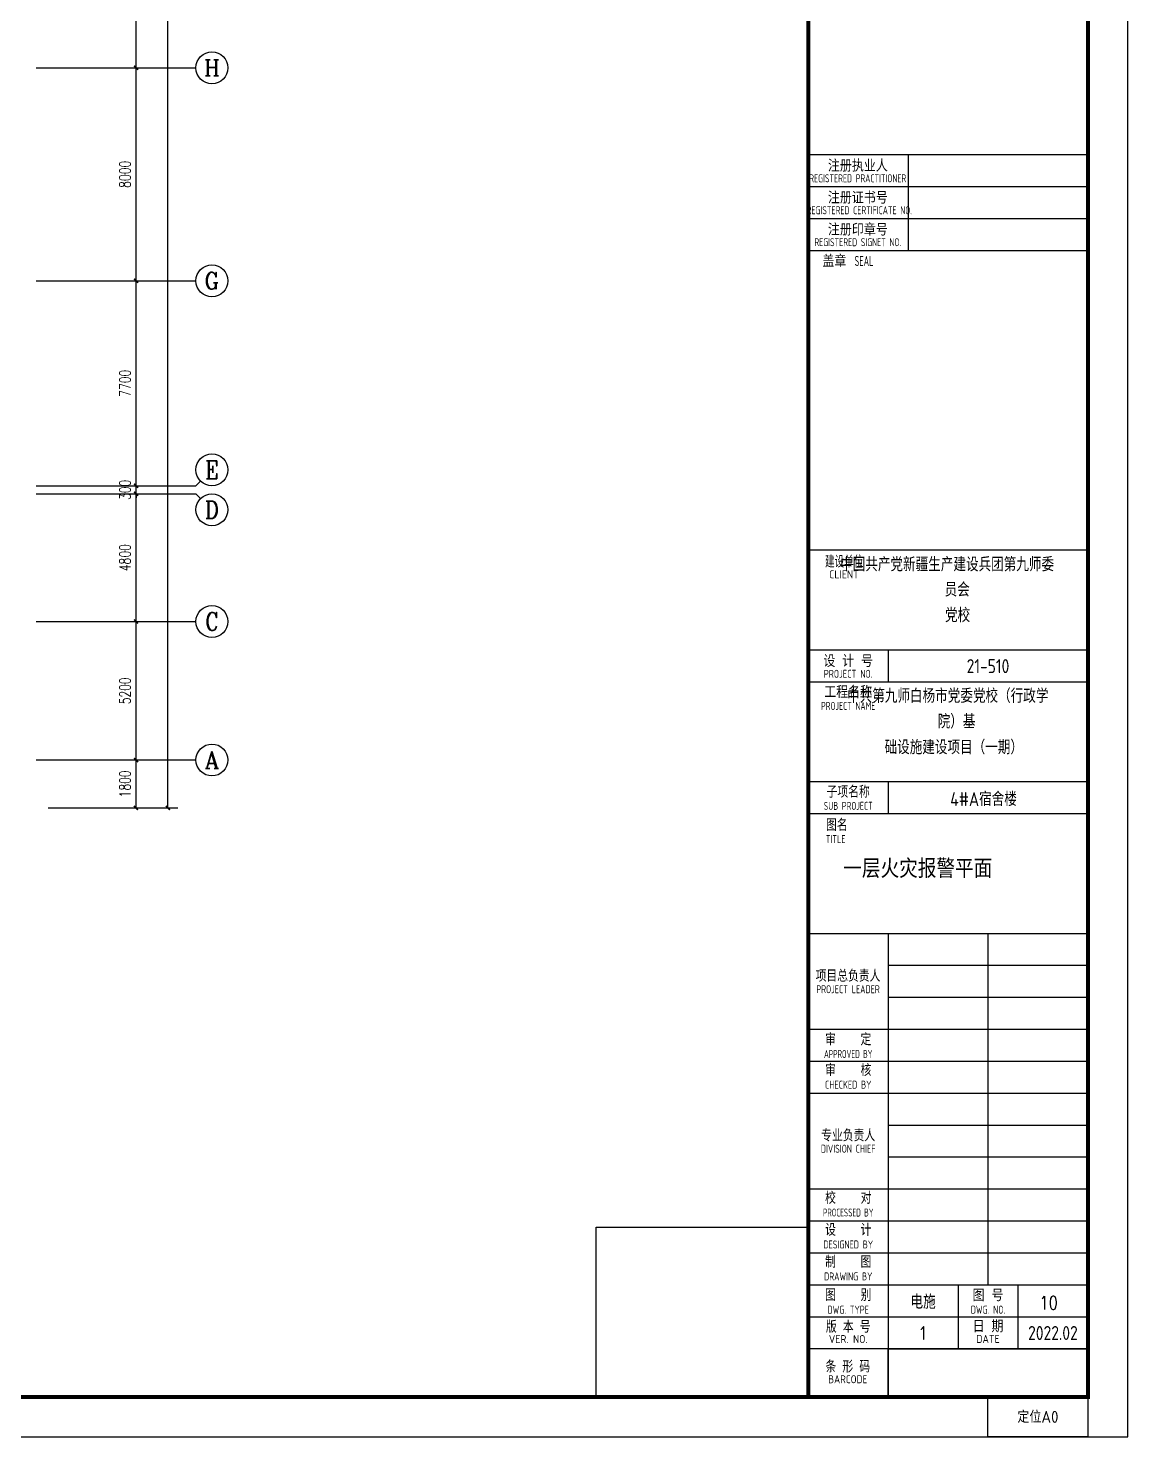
# Model space of a CAD drawing. Extents: x 1725663 to 4653551, y -550461 to 248782.
# Drawn here: x 2394843 to 2436134, y -131412 to -78499 of the extents above; entities that cross this region are included whole.
import ezdxf
from ezdxf.enums import TextEntityAlignment as Align

# ---------------------------------------------------------------- set-up
doc = ezdxf.new("R2010")
doc.units = 0
doc.header["$LTSCALE"] = 1000
for name, color, linetype in [('0-底图', 7, 'Continuous'), ('AXIS', 3, 'Continuous'), ('AXIS_TEXT', 7, 'Continuous'), ('BTTK', 7, 'Continuous'), ('PUB_TITLE', 4, 'Continuous'), ('SIG_TEXT', 7, 'Continuous'), ('TEL_SYMB', 3, 'Continuous')]:
    doc.layers.add(name, color=color, linetype=linetype)
doc.layers.add('条形码', color=7, linetype='Continuous', plot=False)
doc.layers.add('验收章', color=7, linetype='Continuous', plot=False)
doc.styles.add('_TCH_AXIS', font='COMPLEX', dxfattribs={"bigfont": 'GBCBIG'})
doc.styles.add('_TEL_DIM', font='SIMPLEX', dxfattribs={"width": 0.8, "height": 3.5, "bigfont": 'HZTXT'})
doc.styles.add('A_DIM_T3', font='SIMPLEX', dxfattribs={"width": 0.7, "bigfont": 'HZ'})
doc.styles.add('COMPLEX', font='COMPLEX')
doc.styles.add('HZ(TK)', font='geniso.shx', dxfattribs={"width": 0.9, "bigfont": 'hztxt.shx'})
doc.styles.get("Standard").update_dxf_attribs({"font": 'geniso.shx', "bigfont": 'hztxt.shx'})
doc.dimstyles.new('_TCH_ARCH&&150', dxfattribs={"dimtxt": 420, "dimasz": 150, "dimexe": 375, "dimexo": 450, "dimgap": 202.5, "dimtad": 1, "dimdec": 0, "dimzin": 0, "dimdsep": 46, "dimtxsty": 'A_DIM_T3', "dimblk": 'ARCHTICK', "dimcen": 0.09, "dimclrt": 7, "dimazin": 2, "dimtfac": 1, "dimtdec": 0, "dimtix": 1, "dimtmove": 2, "dimatfit": 3, "dimfxl": 150, "dimtolj": 1, "dimtzin": 0, "dimarcsym": 0})

# ---------------------------------------------------------------- blocks, each defined once
blk = doc.blocks.new('vhtemplate_2020年新竖式图框_A0')
at = {"layer": 'BTTK'}
for p, q in [((1179, 321.01), (1109, 321.01)), ((1134, 321.01), (1134, 297.01)), ((1179, 313.01), (1109, 313.01)), ((1179, 305.01), (1109, 305.01)), ((1179, 305.01), (1109, 305.01)), ((1134, 305.01), (1134, 297.01)), ((1179, 297.01), (1109, 297.01)), ((1179, 222), (1109, 222)), ((1179, 197), (1109, 197)), ((1129, 197), (1129, 189)), ((1179, 189), (1109, 189)), ((1179, 164), (1109, 164)), ((1109, 164), (1109, 156)), ((1129, 164), (1129, 156)), ((1179, 156), (1109, 156)), ((1179, 126), (1109, 126)), ((1129, 126), (1129, 10)), ((1154, 126), (1154, 38)), ((1179, 118), (1129, 118)), ((1179, 110), (1129, 110)), ((1179, 102), (1109, 102)), ((1179, 94), (1109, 94)), ((1179, 86), (1109, 86)), ((1179, 78), (1129, 78)), ((1179, 70), (1129, 70)), ((1179, 62), (1109, 62)), ((1179, 54), (1109, 54)), ((1179, 46), (1109, 46)), ((1179, 38), (1109, 38)), ((1146.5, 38), (1146.5, 22)), ((1161.5, 38), (1161.5, 22)), ((1179, 30), (1109, 30)), ((1179, 22), (1109, 22))]:
    blk.add_line(p, q, dxfattribs=at)
at = {"layer": 'PUB_TITLE', "color": 7}
blk.add_lwpolyline([(0, 0), (1189, 0), (1189, 841), (0, 841)], close=True, dxfattribs=at)
at = {"layer": 'PUB_TITLE', "const_width": 1}
blk.add_lwpolyline([(25, 10), (1179, 10), (1179, 831), (25, 831)], close=True, dxfattribs=at)
blk.add_lwpolyline([(1109, 10), (1109, 831)], dxfattribs=at)
at = {"layer": '条形码'}
blk.add_lwpolyline([(1129, 22), (1179, 22), (1179, 10), (1129, 10)], close=True, dxfattribs=at)
at = {"layer": '验收章'}
for points in [[(1109, 10), (1055.93, 10), (1055.93, 52.53), (1109, 52.53)], [(1154, 10), (1179, 10), (1179, 0), (1154, 0)]]:
    blk.add_lwpolyline(points, close=True, dxfattribs=at)
at = {"layer": 'BTTK', "style": 'HZ(TK)'}
for s, height, p in [('注册执业人', 3, (1121.42, 318.32)), ('注册证书号', 3, (1121.42, 310.32)), ('注册印章号', 3, (1121.42, 302.32)), ('CLIENT', 2, (1117.95, 215.99)), ('设 计 号', 3, (1119, 194.28)), ('工程名称', 3, (1119, 186.52)), ('图 号', 3, (1154, 35.46)), ('日 期', 3, (1154, 27.67)), ('VER. NO.', 2, (1119, 24.48)), ('DATE', 2, (1154, 24.52))]:
    blk.add_text(s, height=height, dxfattribs=at).set_placement(p, align=Align.MIDDLE_CENTER)
for s, height, width, p in [('REGISTERED PRACTITIONER', 2, 0.65, (1121.39, 315.16)), ('REGISTERED CERTIFICATE NO.', 2, 0.65, (1121.78, 307.16)), ('REGISTERED SIGNET NO.', 2, 0.65, (1121.39, 299.16)), ('建设单位', 3, 0.8, (1118.01, 219.17)), ('PROJECT NO.', 2, 0.75, (1119, 191.07)), ('PROJECT NAME', 2, 0.65, (1119, 183.03)), ('子项名称', 3, 0.9, (1119, 161.52)), ('SUB PROJECT', 2, 0.65, (1119, 158.01)), ('项目总负责人', 3, 0.9, (1118.96, 115.45)), ('PROJECT LEADER', 2, 0.8, (1118.96, 112.09)), ('审    定', 3, 0.9, (1119.02, 99.52)), ('APPROVED BY', 2, 0.6, (1119.02, 95.87)), ('审    核', 3, 0.9, (1119.02, 91.83)), ('CHECKED BY', 2, 0.7, (1119.02, 88.18)), ('专业负责人', 3, 0.9, (1119, 75.48)), ('DIVISION CHIEF', 2, 0.8, (1119, 72.15)), ('校    对', 3, 0.9, (1119.02, 59.83)), ('PROCESSED BY', 2, 0.6, (1119.02, 56.17)), ('设    计', 3, 0.9, (1119.02, 51.83)), ('DESIGNED BY', 2, 0.7, (1119.02, 48.17)), ('制    图', 3, 0.9, (1119.02, 43.83)), ('DRAWING BY', 2, 0.7, (1119.02, 40.17)), ('图    别', 3, 0.9, (1119.02, 35.5)), ('DWG. TYPE', 2, 0.8, (1119.02, 31.84)), ('DWG. NO.', 2, 0.7, (1154, 31.84)), ('版 本 号', 3, 0.9, (1119.02, 27.57)), ('条 形 码', 3, 0.9, (1118.9, 17.6)), ('BARCODE', 2, 0.95, (1118.9, 14.42))]:
    blk.add_text(s, height=height, dxfattribs=dict(at, width=width)).set_placement(p, align=Align.MIDDLE_CENTER)
at = {"layer": 'BTTK', "color": 1, "style": 'HZ(TK)'}
blk.add_text('盖章  ', height=3, dxfattribs=at).set_placement((1117.25, 294.46), align=Align.MIDDLE_CENTER)
at = {"layer": 'BTTK', "color": 1, "style": 'HZ(TK)', "width": 0.65}
blk.add_text('SEAL', height=2.5, dxfattribs=at).set_placement((1122.96, 294.46), align=Align.MIDDLE_CENTER)
at = {"layer": 'BTTK', "style": 'HZ(TK)'}
for s, height, width, p in [('图名', 3, 0.9, (1113.46, 153.22)), ('TITLE', 2, 0.8, (1113.4, 149.68))]:
    blk.add_text(s, height=height, dxfattribs=dict(at, width=width)).set_placement(p, align=Align.MIDDLE_LEFT)
at = {"layer": 'BTTK', "color": 4, "style": 'HZ(TK)', "width": 0.9}
for tag, p in [('合作单位', (1144, 743.5)), ('建设单位', (1144, 209.5)), ('工程名称', (1144, 176.5)), ('子项名称', (1154, 160)), ('图纸名称', (1144, 141))]:
    blk.add_attdef(tag, text='', height=3.5, dxfattribs=at).set_placement(p, align=Align.MIDDLE_CENTER)
for tag, p in [('注册证书号', (1156.5, 309.01)), ('注册印章号', (1156.5, 301.01)), ('设计号', (1154, 193)), ('图别', (1137.75, 34)), ('图号', (1170.25, 34)), ('版本号', (1137.75, 26)), ('日期', (1170.25, 26))]:
    blk.add_attdef(tag, text='', height=3.5, dxfattribs=at).set_placement(p, align=Align.MIDDLE)
at = {"layer": '验收章', "style": 'HZ(TK)'}
blk.add_text('定位A0', height=3, dxfattribs=at).set_placement((1166.5, 5), align=Align.MIDDLE_CENTER)
blk = doc.blocks.new('_ArchTick')
at = {"color": 0, "linetype": 'ByBlock', "const_width": 0.4}
blk.add_lwpolyline([(-0.5, -0.5), (0.5, 0.5)], dxfattribs=at)
blk = doc.blocks.new('*D691')
at = {"layer": 'AXIS', "color": 0, "lineweight": -2, "transparency": 16777216}
for p, q in [((1606457, 52945), (1611332, 52945)), ((1610957, -26655), (1610957, 52945)), ((1606457, -26655), (1611332, -26655))]:
    blk.add_line(p, q, dxfattribs=at)
at = {"layer": 'Defpoints', "color": 0, "transparency": 16777216}
for p in [(1606007, 52945), (1610957, 52945), (1606007, -26655)]:
    blk.add_point(p, dxfattribs=at)
at = {"layer": 'AXIS', "color": 0, "lineweight": -2, "transparency": 16777216, "xscale": 150, "yscale": 150, "zscale": 150}
for p, rotation in [((1610957, 52945), 90), ((1610957, -26655), 270)]:
    blk.add_blockref('_ArchTick', p, dxfattribs=dict(at, rotation=rotation))
at = {"layer": 'AXIS', "color": 7, "transparency": 16777216, "insert": (1610544, 13145), "char_height": 420, "attachment_point": 5, "rotation": 90, "style": 'A_DIM_T3'}
blk.add_mtext('\\A1;79600', dxfattribs=at)
blk = doc.blocks.new('*D692')
at = {"layer": 'AXIS', "color": 0, "lineweight": -2, "transparency": 16777216}
for p, q in [((1606457, -24855), (1610132, -24855)), ((1609757, -26655), (1609757, -24855)), ((1606457, -26655), (1610132, -26655))]:
    blk.add_line(p, q, dxfattribs=at)
at = {"layer": 'Defpoints', "color": 0, "transparency": 16777216}
for p in [(1606007, -24855), (1609757, -24855), (1606007, -26655)]:
    blk.add_point(p, dxfattribs=at)
at = {"layer": 'AXIS', "color": 0, "lineweight": -2, "transparency": 16777216, "xscale": 150, "yscale": 150, "zscale": 150}
for p, rotation in [((1609757, -24855), 90), ((1609757, -26655), 270)]:
    blk.add_blockref('_ArchTick', p, dxfattribs=dict(at, rotation=rotation))
at = {"layer": 'AXIS', "color": 7, "transparency": 16777216, "insert": (1609344, -25755), "char_height": 420, "attachment_point": 5, "rotation": 90, "style": 'A_DIM_T3'}
blk.add_mtext('\\A1;1800', dxfattribs=at)
blk = doc.blocks.new('*D693')
at = {"layer": 'AXIS', "color": 0, "lineweight": -2, "transparency": 16777216}
for p, q in [((1606457, -19655), (1610132, -19655)), ((1609757, -24855), (1609757, -19655)), ((1606457, -24855), (1610132, -24855))]:
    blk.add_line(p, q, dxfattribs=at)
at = {"layer": 'Defpoints', "color": 0, "transparency": 16777216}
for p in [(1606007, -19655), (1609757, -19655), (1606007, -24855)]:
    blk.add_point(p, dxfattribs=at)
at = {"layer": 'AXIS', "color": 0, "lineweight": -2, "transparency": 16777216, "xscale": 150, "yscale": 150, "zscale": 150}
for p, rotation in [((1609757, -19655), 90), ((1609757, -24855), 270)]:
    blk.add_blockref('_ArchTick', p, dxfattribs=dict(at, rotation=rotation))
at = {"layer": 'AXIS', "color": 7, "transparency": 16777216, "insert": (1609344, -22255), "char_height": 420, "attachment_point": 5, "rotation": 90, "style": 'A_DIM_T3'}
blk.add_mtext('\\A1;5200', dxfattribs=at)
blk = doc.blocks.new('*D694')
at = {"layer": 'AXIS', "color": 0, "lineweight": -2, "transparency": 16777216}
for p, q in [((1606457, -14855), (1610132, -14855)), ((1609757, -19655), (1609757, -14855)), ((1606457, -19655), (1610132, -19655))]:
    blk.add_line(p, q, dxfattribs=at)
at = {"layer": 'Defpoints', "color": 0, "transparency": 16777216}
for p in [(1606007, -14855), (1609757, -14855), (1606007, -19655)]:
    blk.add_point(p, dxfattribs=at)
at = {"layer": 'AXIS', "color": 0, "lineweight": -2, "transparency": 16777216, "xscale": 150, "yscale": 150, "zscale": 150}
for p, rotation in [((1609757, -14855), 90), ((1609757, -19655), 270)]:
    blk.add_blockref('_ArchTick', p, dxfattribs=dict(at, rotation=rotation))
at = {"layer": 'AXIS', "color": 7, "transparency": 16777216, "insert": (1609344, -17255), "char_height": 420, "attachment_point": 5, "rotation": 90, "style": 'A_DIM_T3'}
blk.add_mtext('\\A1;4800', dxfattribs=at)
blk = doc.blocks.new('*D695')
at = {"layer": 'AXIS', "color": 0, "lineweight": -2, "transparency": 16777216}
for p, q in [((1606457, -14555), (1610132, -14555)), ((1609757, -14555), (1609757, -14405)), ((1609757, -14855), (1609757, -14555)), ((1606457, -14855), (1610132, -14855)), ((1609757, -14855), (1609757, -15005))]:
    blk.add_line(p, q, dxfattribs=at)
at = {"layer": 'Defpoints', "color": 0, "transparency": 16777216}
for p in [(1606007, -14555), (1609757, -14555), (1606007, -14855)]:
    blk.add_point(p, dxfattribs=at)
at = {"layer": 'AXIS', "color": 0, "lineweight": -2, "transparency": 16777216, "xscale": 150, "yscale": 150, "zscale": 150}
for p, rotation in [((1609757, -14555), 270), ((1609757, -14855), 90)]:
    blk.add_blockref('_ArchTick', p, dxfattribs=dict(at, rotation=rotation))
at = {"layer": 'AXIS', "color": 7, "transparency": 16777216, "insert": (1609344, -14705), "char_height": 420, "attachment_point": 5, "rotation": 90, "style": 'A_DIM_T3'}
blk.add_mtext('\\A1;300', dxfattribs=at)
blk = doc.blocks.new('*D696')
at = {"layer": 'AXIS', "color": 0, "lineweight": -2, "transparency": 16777216}
for p, q in [((1606457, -6855), (1610132, -6855)), ((1609757, -14555), (1609757, -6855)), ((1606457, -14555), (1610132, -14555))]:
    blk.add_line(p, q, dxfattribs=at)
at = {"layer": 'Defpoints', "color": 0, "transparency": 16777216}
for p in [(1606007, -6855), (1609757, -6855), (1606007, -14555)]:
    blk.add_point(p, dxfattribs=at)
at = {"layer": 'AXIS', "color": 0, "lineweight": -2, "transparency": 16777216, "xscale": 150, "yscale": 150, "zscale": 150}
for p, rotation in [((1609757, -6855), 90), ((1609757, -14555), 270)]:
    blk.add_blockref('_ArchTick', p, dxfattribs=dict(at, rotation=rotation))
at = {"layer": 'AXIS', "color": 7, "transparency": 16777216, "insert": (1609344, -10705), "char_height": 420, "attachment_point": 5, "rotation": 90, "style": 'A_DIM_T3'}
blk.add_mtext('\\A1;7700', dxfattribs=at)
blk = doc.blocks.new('*D697')
at = {"layer": 'AXIS', "color": 0, "lineweight": -2, "transparency": 16777216}
for p, q in [((1606457, 1145), (1610132, 1145)), ((1609757, -6855), (1609757, 1145)), ((1606457, -6855), (1610132, -6855))]:
    blk.add_line(p, q, dxfattribs=at)
at = {"layer": 'Defpoints', "color": 0, "transparency": 16777216}
for p in [(1606007, 1145), (1609757, 1145), (1606007, -6855)]:
    blk.add_point(p, dxfattribs=at)
at = {"layer": 'AXIS', "color": 0, "lineweight": -2, "transparency": 16777216, "xscale": 150, "yscale": 150, "zscale": 150}
for p, rotation in [((1609757, 1145), 90), ((1609757, -6855), 270)]:
    blk.add_blockref('_ArchTick', p, dxfattribs=dict(at, rotation=rotation))
at = {"layer": 'AXIS', "color": 7, "transparency": 16777216, "insert": (1609344, -2855), "char_height": 420, "attachment_point": 5, "rotation": 90, "style": 'A_DIM_T3'}
blk.add_mtext('\\A1;8000', dxfattribs=at)
blk = doc.blocks.new('*D698')
at = {"layer": 'AXIS', "color": 0, "lineweight": -2, "transparency": 16777216}
for p, q in [((1606457, 9145), (1610132, 9145)), ((1609757, 1145), (1609757, 9145)), ((1606457, 1145), (1610132, 1145))]:
    blk.add_line(p, q, dxfattribs=at)
at = {"layer": 'Defpoints', "color": 0, "transparency": 16777216}
for p in [(1606007, 9145), (1609757, 9145), (1606007, 1145)]:
    blk.add_point(p, dxfattribs=at)
at = {"layer": 'AXIS', "color": 0, "lineweight": -2, "transparency": 16777216, "xscale": 150, "yscale": 150, "zscale": 150}
for p, rotation in [((1609757, 9145), 90), ((1609757, 1145), 270)]:
    blk.add_blockref('_ArchTick', p, dxfattribs=dict(at, rotation=rotation))
at = {"layer": 'AXIS', "color": 7, "transparency": 16777216, "insert": (1609344, 5145), "char_height": 420, "attachment_point": 5, "rotation": 90, "style": 'A_DIM_T3'}
blk.add_mtext('\\A1;8000', dxfattribs=at)
blk = doc.blocks.new('_AXISO')
blk.add_circle((0, 0), 0.5)
at = {"layer": 'AXIS_TEXT', "style": 'COMPLEX', "width": 1.041667}
blk.add_attdef('A', text='', height=0.56, dxfattribs=at).set_placement((-0.25, -0.28), (0.25, -0.28), align=Align.FIT)
blk = doc.blocks.new('ghj')
at = {"layer": 'AXIS'}
for p, q in [((1606007, 1145.3), (1612007, 1145.3)), ((1606007, -6854.7), (1612007, -6854.7)), ((1606007, -14554.7), (1612007, -14554.7)), ((1612182.7, -14379), (1612007, -14554.7)), ((1606007, -14854.7), (1612007, -14854.7)), ((1612182.7, -15030.5), (1612007, -14854.7)), ((1606007, -19654.7), (1612007, -19654.7)), ((1606007, -24854.7), (1612007, -24854.7))]:
    blk.add_line(p, q, dxfattribs=at)
ref = blk.add_blockref('_AXISO', (1612607, 1145.3), dxfattribs=dict(at, xscale=1200, yscale=1200, zscale=1200))
ref.add_attrib('A', 'H', dxfattribs={"layer": 'AXIS_TEXT', "height": 608.3, "style": '_TCH_AXIS'}).set_placement((1612317.3, 841.1), (1612896.6, 841.1), align=Align.FIT)
ref = blk.add_blockref('_AXISO', (1612607, -6854.7), dxfattribs=dict(at, xscale=1200, yscale=1200, zscale=1200))
ref.add_attrib('A', 'G', dxfattribs={"layer": 'AXIS_TEXT', "height": 637.8, "style": '_TCH_AXIS'}).set_placement((1612333.7, -7173.6), (1612880.3, -7173.6), align=Align.FIT)
ref = blk.add_blockref('_AXISO', (1612607, -13954.7), dxfattribs=dict(at, xscale=1200, yscale=1200, zscale=1200))
ref.add_attrib('A', 'E', dxfattribs={"layer": 'AXIS_TEXT', "height": 668.2, "style": '_TCH_AXIS'}).set_placement((1612352.5, -14288.8), (1612861.5, -14288.8), align=Align.FIT)
ref = blk.add_blockref('_AXISO', (1612607, -15454.7), dxfattribs=dict(at, xscale=1200, yscale=1200, zscale=1200))
ref.add_attrib('A', 'D', dxfattribs={"layer": 'AXIS_TEXT', "height": 652.9, "style": '_TCH_AXIS'}).set_placement((1612342.7, -15781.2), (1612871.3, -15781.2), align=Align.FIT)
ref = blk.add_blockref('_AXISO', (1612607, -19654.7), dxfattribs=dict(at, xscale=1200, yscale=1200, zscale=1200))
ref.add_attrib('A', 'C', dxfattribs={"layer": 'AXIS_TEXT', "height": 683.5, "style": '_TCH_AXIS'}).set_placement((1612362.9, -19996.5), (1612851.1, -19996.5), align=Align.FIT)
ref = blk.add_blockref('_AXISO', (1612607, -24854.7), dxfattribs=dict(at, xscale=1200, yscale=1200, zscale=1200))
ref.add_attrib('A', 'A', dxfattribs={"layer": 'AXIS_TEXT', "height": 637.8, "style": '_TCH_AXIS'}).set_placement((1612333.7, -25173.6), (1612880.3, -25173.6), align=Align.FIT)
for p1, p2, distance, picture, middle in [((1606007, -26654.7), (1606007, 52945.3), -4950, '*D691', (1610544.5, 13145.3)), ((1606007, 1145.3), (1606007, 9145.3), -3750, '*D698', (1609344.5, 5145.3)), ((1606007, -6854.7), (1606007, 1145.3), -3750, '*D697', (1609344.5, -2854.7)), ((1606007, -14554.7), (1606007, -6854.7), -3750, '*D696', (1609344.5, -10704.7)), ((1606007, -14854.7), (1606007, -14554.7), -3750, '*D695', (1609344.5, -14704.7)), ((1606007, -19654.7), (1606007, -14854.7), -3750, '*D694', (1609344.5, -17254.7)), ((1606007, -24854.7), (1606007, -19654.7), -3750, '*D693', (1609344.5, -22254.7)), ((1606007, -26654.7), (1606007, -24854.7), -3750, '*D692', (1609344.5, -25754.7))]:
    dim = blk.add_aligned_dim(p1=p1, p2=p2, distance=distance, dimstyle='_TCH_ARCH&&150', dxfattribs=at)
    dim.commit()
    dim.dimension.update_dxf_attribs({"geometry": picture, "text_midpoint": middle})

msp = doc.modelspace()

# ---------------------------------------------------------------- block references
at = {"layer": '0-底图'}
ref = msp.add_blockref('vhtemplate_2020年新竖式图框_A0', (2257784, -131412), dxfattribs=dict(at, xscale=150, yscale=150, zscale=150))
ref.add_attrib('建设单位_001', '中国共产党新疆生产建设兵团第九师委', (2425332, -98903), dxfattribs={"layer": 'BTTK', "color": 4, "height": 525, "style": 'HZ(TK)', "width": 0.9})
ref.add_attrib('工程名称_001', '中共第九师白杨市党委党校（行政学', (2425593, -103843), dxfattribs={"layer": 'BTTK', "color": 4, "height": 525, "style": 'HZ(TK)', "width": 0.9})
ref.add_attrib('子项名称_001', '4#A宿舍楼', (2429468, -107720), dxfattribs={"layer": 'BTTK', "color": 4, "height": 525, "style": 'HZ(TK)', "width": 0.9})
ref.add_attrib('设计号', '21-510', dxfattribs={"layer": 'BTTK', "color": 4, "height": 525, "style": 'HZ(TK)', "width": 0.9}).set_placement((2430884, -102462), align=Align.MIDDLE)
ref.add_attrib('图别', '电施', dxfattribs={"layer": 'BTTK', "color": 4, "height": 525, "style": 'HZ(TK)', "width": 0.9}).set_placement((2428447, -126312), align=Align.MIDDLE)
ref.add_attrib('版本号', '1', dxfattribs={"layer": 'BTTK', "color": 4, "height": 525, "style": 'HZ(TK)', "width": 0.9}).set_placement((2428447, -127512), align=Align.MIDDLE)
ref.add_attrib('日期', '2022.02', dxfattribs={"layer": 'BTTK', "color": 4, "height": 525, "style": 'HZ(TK)', "width": 0.9}).set_placement((2433322, -127512), align=Align.MIDDLE)
ref.add_attrib('建设单位_002', '员会', (2429255, -99851), dxfattribs={"layer": 'BTTK', "color": 4, "height": 525, "style": 'HZ(TK)', "width": 0.9})
ref.add_attrib('建设单位_003', '党校', (2429270, -100813), dxfattribs={"layer": 'BTTK', "color": 4, "height": 525, "style": 'HZ(TK)', "width": 0.9})
ref.add_attrib('工程名称_002', '院）基', (2428994, -104805), dxfattribs={"layer": 'BTTK', "color": 4, "height": 525, "style": 'HZ(TK)', "width": 0.9})
ref.add_attrib('工程名称_003', '础设施建设项目（一期）', (2427000, -105773), dxfattribs={"layer": 'BTTK', "color": 4, "height": 525, "style": 'HZ(TK)', "width": 0.9})
msp.add_blockref('ghj', (789136, -81133), dxfattribs=at)

# ---------------------------------------------------------------- texts
at = {"layer": 'SIG_TEXT', "color": 0, "style": '_TEL_DIM', "width": 0.8}
msp.add_text('10', height=500, dxfattribs=at).set_placement((2432820, -126625))
at = {"layer": 'TEL_SYMB', "color": 7}
msp.add_text('一层火灾报警平面', height=700, dxfattribs=at).set_placement((2425449, -110418))
msp.add_text('一层火灾报警平面', height=700, dxfattribs=at).set_placement((2425449, -110418))

doc.saveas('drawing.dxf')
